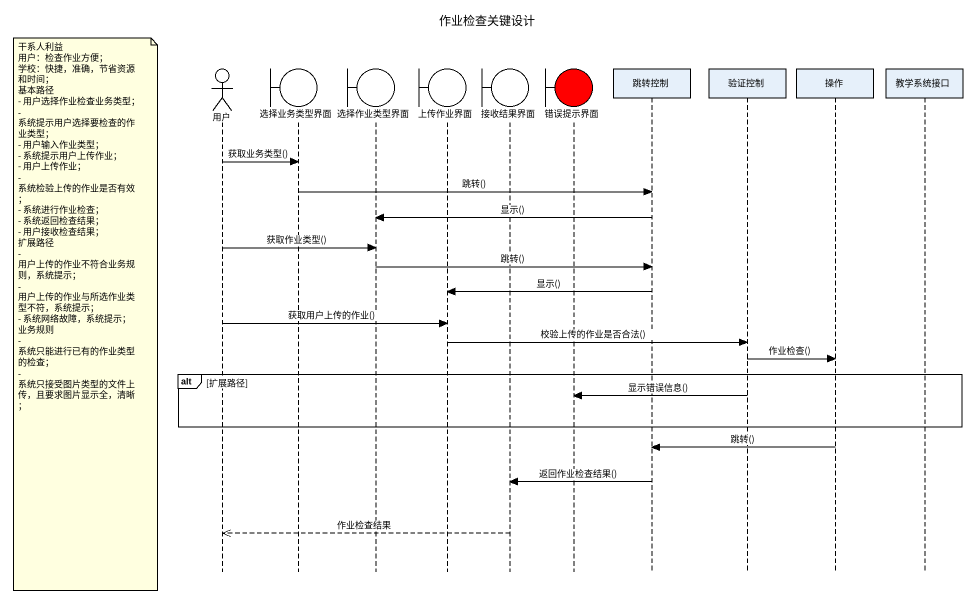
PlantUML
@startuml
title 作业检查关键设计
hide footbox
actor 用户
boundary 选择业务类型界面
boundary 选择作业类型界面
boundary 上传作业界面
boundary 接收结果界面
boundary 错误提示界面 #FF0000
participant 跳转控制
participant 验证控制
participant 操作
participant 教学系统接口

用户 -> 选择业务类型界面 : 获取业务类型()
选择业务类型界面 -> 跳转控制 : 跳转()
跳转控制 -> 选择作业类型界面 : 显示()
用户 -> 选择作业类型界面 : 获取作业类型()
选择作业类型界面 -> 跳转控制 : 跳转()
跳转控制 -> 上传作业界面 : 显示()
note left of 用户
  干系人利益
  用户：检查作业方便；
  学校：快捷，准确，节省资源和时间；
  基本路径
  - 用户选择作业检查业务类型；
  - 系统提示用户选择要检查的作业类型；
  - 用户输入作业类型；
  - 系统提示用户上传作业；
  - 用户上传作业；
  - 系统检验上传的作业是否有效；
  - 系统进行作业检查；
  - 系统返回检查结果；
  - 用户接收检查结果；
  扩展路径
  - 用户上传的作业不符合业务规则，系统提示；
  - 用户上传的作业与所选作业类型不符，系统提示；
  - 系统网络故障，系统提示；
  业务规则
  - 系统只能进行已有的作业类型的检查；
  - 系统只接受图片类型的文件上传，且要求图片显示全，清晰；
end note
用户 -> 上传作业界面 : 获取用户上传的作业()
上传作业界面 -> 验证控制 : 校验上传的作业是否合法()
验证控制 -> 操作 : 作业检查()
alt 扩展路径
  验证控制 -> 错误提示界面 : 显示错误信息()
end
操作 -> 跳转控制 : 跳转()
跳转控制 -> 接收结果界面 : 返回作业检查结果()
接收结果界面 -->> 用户 : 作业检查结果
@enduml
